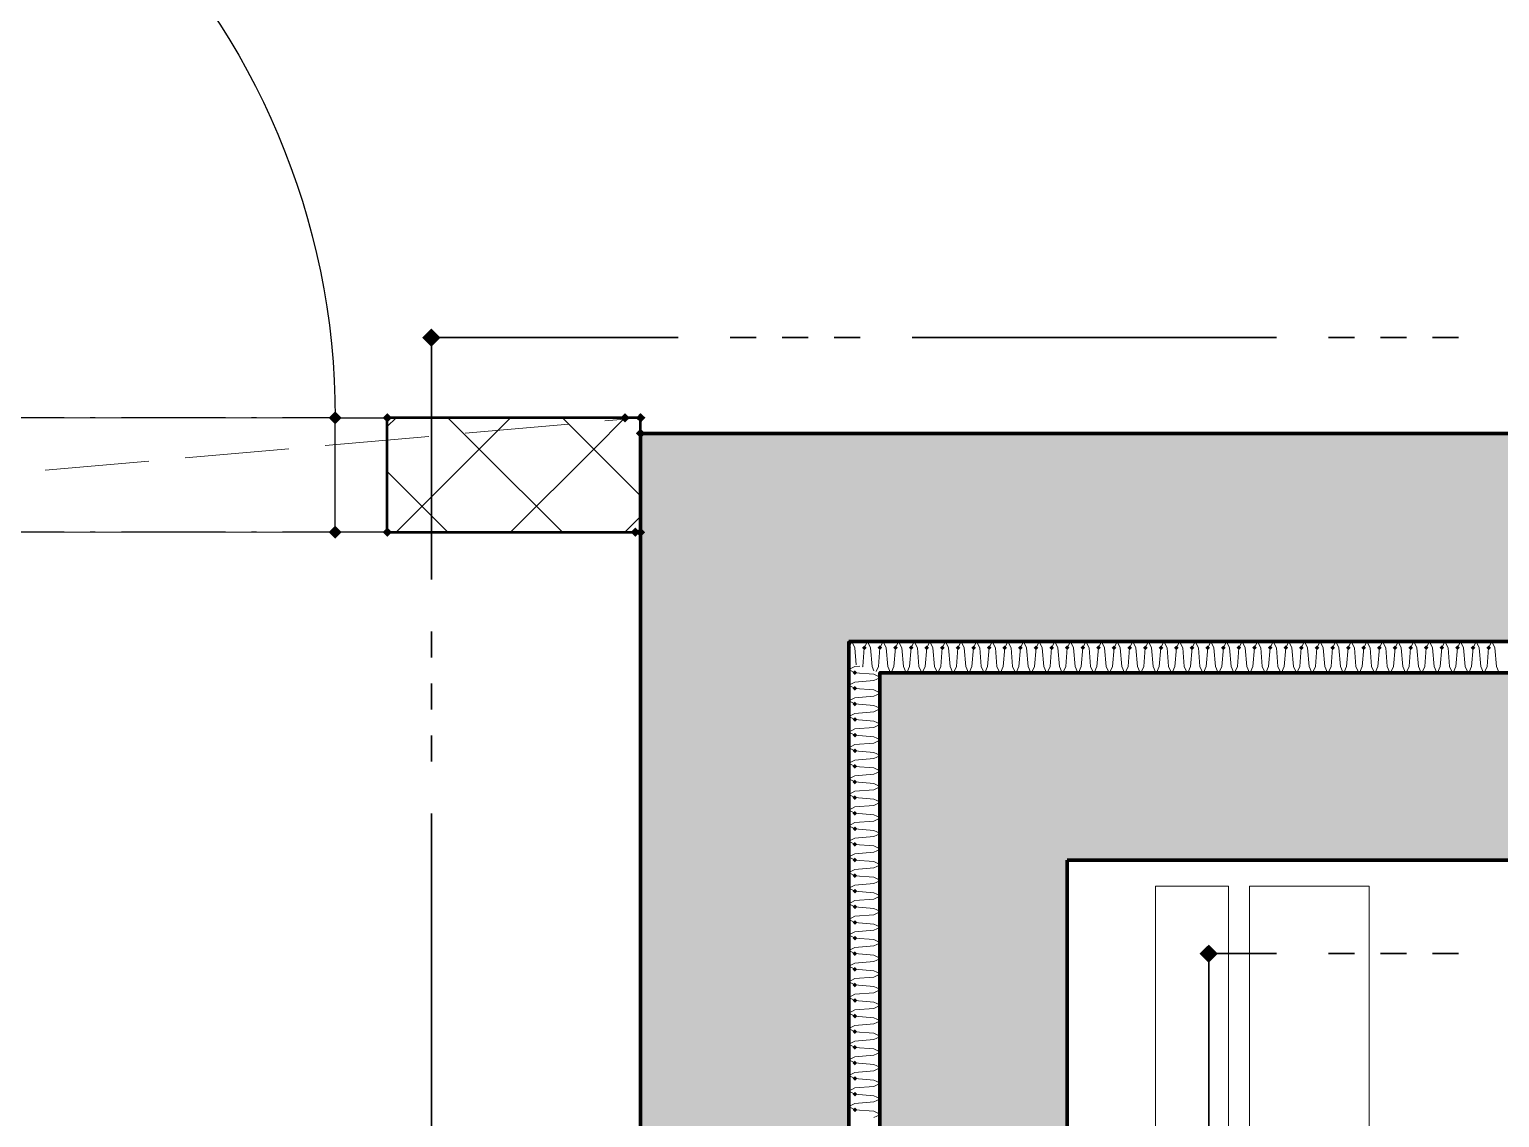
# Model space of a CAD drawing. Header units: millimetres. Extents: x 0 to 594, y 0 to 420.
# Drawn here: x 95.36 to 109.84, y 198.73 to 209.45 of the extents above; entities that cross this region are included whole.
import ezdxf

# ---------------------------------------------------------------- set-up
doc = ezdxf.new("R2010")
doc.units = ezdxf.units.MM
doc.header["$LTSCALE"] = 8
for name, color, linetype in [('PDF_Dvere', 7, 'Continuous'), ('PDF_Pozarni useky', 7, 'Continuous'), ('PDF_Preklady', 7, 'Continuous'), ('PDF_Pricky zdene', 7, 'Continuous'), ('PDF_Steny obvodove nosne', 7, 'Continuous'), ('PDF_Steny sendvic', 7, 'Continuous'), ('PDF_Steny vnitrni', 7, 'Continuous'), ('PDF_Vytah', 7, 'Continuous')]:
    doc.layers.add(name, color=color, linetype=linetype)

msp = doc.modelspace()

# ---------------------------------------------------------------- linework, layer by layer
at = {"layer": 'PDF_Dvere', "lineweight": 25}
msp.add_lwpolyline([(91.243, 205.621), (91.197, 205.621), (91.197, 212.796, -0.414213), (98.372, 205.621), (97.854, 205.621)], format="xyb", dxfattribs=at)
for points in [[(95.702, 205.621), (94.677, 205.621)], [(96.009, 205.621), (95.958, 205.621)], [(97.291, 205.621), (96.266, 205.621)], [(97.598, 205.621), (97.547, 205.621)], [(95.702, 204.494), (94.677, 204.494)], [(96.009, 204.494), (95.958, 204.494)], [(97.291, 204.494), (96.266, 204.494)], [(97.598, 204.494), (97.547, 204.494)], [(98.372, 204.494), (97.854, 204.494)]]:
    msp.add_lwpolyline(points, dxfattribs=at)
msp.add_lwpolyline([(98.885, 204.494), (98.372, 204.494), (98.372, 205.621), (98.885, 205.621)], close=True, dxfattribs=at)
at = {"layer": 'PDF_Dvere', "lineweight": 25, "transparency": 33554559}
for points in [[(98.436, 205.621), (98.372, 205.557), (98.372, 205.685), (98.308, 205.621)], [(98.436, 204.494), (98.372, 204.43), (98.372, 204.558), (98.308, 204.494)]]:
    msp.add_solid(points, dxfattribs=at)
at = {"layer": 'PDF_Pozarni useky', "lineweight": 35}
for points in [[(99.319, 204.03), (99.319, 206.411), (101.749, 206.411)], [(102.518, 206.411), (102.262, 206.411)], [(103.031, 206.411), (102.774, 206.411)], [(103.543, 206.411), (103.287, 206.411)], [(107.643, 206.411), (104.056, 206.411)], [(108.412, 206.411), (108.156, 206.411)], [(108.924, 206.411), (108.668, 206.411)], [(109.437, 206.411), (109.181, 206.411)], [(99.319, 203.261), (99.319, 203.518)], [(99.319, 202.749), (99.319, 203.005)], [(99.319, 202.236), (99.319, 202.493)], [(99.319, 198.137), (99.319, 201.724)], [(107.643, 200.343), (106.976, 200.343)], [(106.976, 198.137), (106.976, 200.343)], [(108.412, 200.343), (108.156, 200.343)], [(108.924, 200.343), (108.668, 200.343)], [(109.437, 200.343), (109.181, 200.343)]]:
    msp.add_lwpolyline(points, dxfattribs=at)
at = {"layer": 'PDF_Pozarni useky', "lineweight": 35, "transparency": 33554559}
for points in [[(99.319, 206.321), (99.23, 206.411), (99.409, 206.411), (99.319, 206.5)], [(99.409, 206.411), (99.319, 206.321), (99.319, 206.5), (99.23, 206.411)], [(107.066, 200.343), (106.976, 200.253), (106.976, 200.432), (106.886, 200.343)], [(106.976, 200.253), (106.886, 200.343), (107.066, 200.343), (106.976, 200.432)]]:
    msp.add_solid(points, dxfattribs=at)
at = {"layer": 'PDF_Preklady', "lineweight": 18}
for points in [[(96.573, 205.621), (95.548, 205.621)], [(97.957, 205.621), (96.932, 205.621)], [(98.885, 205.621), (98.316, 205.621)], [(99.341, 205.621), (98.885, 205.621)], [(99.651, 205.469), (100.672, 205.559)], [(100.724, 205.621), (99.699, 205.621)], [(101.029, 205.591), (101.38, 205.621)], [(101.226, 205.621), (101.083, 205.621)], [(101.38, 205.621), (101.226, 205.621)], [(101.38, 205.468), (101.38, 205.621)], [(98.272, 205.348), (99.293, 205.438)], [(101.38, 204.748), (101.38, 205.468)], [(95.516, 205.105), (96.537, 205.195)], [(96.894, 205.227), (97.915, 205.316)], [(96.573, 204.494), (95.548, 204.494)], [(97.957, 204.494), (96.932, 204.494)], [(98.885, 204.494), (98.316, 204.494)], [(99.341, 204.494), (98.885, 204.494)], [(100.724, 204.494), (99.699, 204.494)], [(101.328, 204.494), (101.083, 204.494)], [(101.38, 204.494), (101.328, 204.494)]]:
    msp.add_lwpolyline(points, dxfattribs=at)
at = {"layer": 'PDF_Preklady', "lineweight": 18, "transparency": 33554559}
for points in [[(98.931, 205.621), (98.885, 205.575), (98.885, 205.667), (98.839, 205.621)], [(98.931, 205.621), (98.885, 205.575), (98.885, 205.667), (98.839, 205.621)], [(101.272, 205.621), (101.226, 205.575), (101.226, 205.667), (101.18, 205.621)], [(101.272, 205.621), (101.226, 205.575), (101.226, 205.667), (101.18, 205.621)], [(101.334, 205.617), (101.376, 205.667), (101.384, 205.575), (101.426, 205.625)], [(101.38, 205.575), (101.334, 205.621), (101.426, 205.621), (101.38, 205.667)], [(101.426, 205.621), (101.38, 205.575), (101.38, 205.667), (101.334, 205.621)], [(101.38, 205.421), (101.334, 205.468), (101.426, 205.468), (101.38, 205.514)], [(101.38, 205.421), (101.334, 205.468), (101.426, 205.468), (101.38, 205.514)], [(98.931, 204.494), (98.885, 204.448), (98.885, 204.54), (98.839, 204.494)], [(98.931, 204.494), (98.885, 204.448), (98.885, 204.54), (98.839, 204.494)], [(101.375, 204.494), (101.328, 204.448), (101.328, 204.54), (101.282, 204.494)], [(101.375, 204.494), (101.328, 204.448), (101.328, 204.54), (101.282, 204.494)], [(101.426, 204.494), (101.38, 204.448), (101.38, 204.54), (101.334, 204.494)], [(101.38, 204.448), (101.334, 204.494), (101.426, 204.494), (101.38, 204.54)]]:
    msp.add_solid(points, dxfattribs=at)
at = {"layer": 'PDF_Pricky zdene', "lineweight": 9}
for points in [[(98.971, 205.621), (98.885, 205.535)], [(100.098, 205.621), (99.791, 205.314), (98.971, 204.494)], [(100.611, 204.494), (99.791, 205.314), (99.483, 205.621)], [(101.226, 205.621), (100.918, 205.314), (100.098, 204.494)], [(101.38, 204.853), (100.918, 205.314), (100.611, 205.621)], [(99.483, 204.494), (98.885, 205.093)], [(101.38, 204.648), (101.226, 204.494)]]:
    msp.add_lwpolyline(points, dxfattribs=at)
at = {"layer": 'PDF_Pricky zdene', "lineweight": 50}
for points in [[(98.885, 204.494), (98.885, 205.621)], [(98.885, 204.494), (101.328, 204.494), (101.38, 204.494), (101.38, 205.468), (101.38, 205.621), (101.226, 205.621), (98.885, 205.621)]]:
    msp.add_lwpolyline(points, dxfattribs=at)
at = {"layer": 'PDF_Steny obvodove nosne', "lineweight": 70}
for points in [[(103.43, 203.418), (128.029, 203.418), (128.029, 205.468), (125.006, 205.468), (122.238, 205.468), (101.38, 205.468), (101.38, 204.494), (101.38, 203.418)], [(101.38, 203.418), (101.38, 192.86), (101.38, 191.374), (101.38, 182.2)], [(103.43, 182.2), (103.43, 182.405), (103.43, 203.213), (103.43, 203.418)]]:
    msp.add_lwpolyline(points, dxfattribs=at)
at = {"layer": 'PDF_Steny obvodove nosne', "color": 9, "lineweight": 9, "true_color": 0xc0c0c0, "transparency": 33554559}
for points in [[(128.029, 205.468), (101.38, 205.468), (128.029, 203.418), (101.38, 203.418)], [(101.38, 203.418), (101.38, 182.2), (103.43, 203.418), (103.43, 182.2)]]:
    msp.add_solid(points, dxfattribs=at)
at = {"layer": 'PDF_Steny sendvic', "lineweight": 9}
for points in [[(103.46, 203.418), (103.43, 203.356)], [(103.491, 203.356), (103.46, 203.418), (103.46, 203.418)], [(103.491, 203.356), (103.505, 203.187)], [(103.568, 203.172), (103.583, 203.356)], [(103.614, 203.418), (103.583, 203.356)], [(103.645, 203.356), (103.614, 203.418)], [(103.645, 203.356), (103.66, 203.172)], [(103.7, 203.123), (103.722, 203.172), (103.737, 203.356)], [(103.768, 203.418), (103.737, 203.356)], [(103.799, 203.356), (103.768, 203.418)], [(103.799, 203.356), (103.814, 203.172)], [(103.876, 203.172), (103.891, 203.356)], [(103.922, 203.418), (103.891, 203.356)], [(103.952, 203.356), (103.922, 203.418)], [(103.952, 203.356), (103.968, 203.172)], [(104.029, 203.172), (104.045, 203.356)], [(104.075, 203.418), (104.045, 203.356)], [(104.106, 203.356), (104.075, 203.418)], [(104.106, 203.356), (104.121, 203.172)], [(104.155, 203.11), (104.183, 203.172), (104.198, 203.356)], [(104.229, 203.418), (104.198, 203.356)], [(104.26, 203.356), (104.229, 203.418)], [(104.26, 203.356), (104.275, 203.172)], [(104.337, 203.172), (104.352, 203.356)], [(104.383, 203.418), (104.352, 203.356)], [(104.414, 203.356), (104.383, 203.418)], [(104.414, 203.356), (104.429, 203.172)], [(104.491, 203.172), (104.506, 203.356)], [(104.537, 203.418), (104.506, 203.356)], [(104.567, 203.356), (104.537, 203.418)], [(104.567, 203.356), (104.583, 203.172)], [(104.644, 203.172), (104.66, 203.356)], [(104.69, 203.418), (104.66, 203.356)], [(104.721, 203.356), (104.69, 203.418)], [(104.721, 203.356), (104.736, 203.172)], [(104.798, 203.172), (104.813, 203.356)], [(104.844, 203.418), (104.813, 203.356)], [(104.875, 203.356), (104.844, 203.418)], [(104.875, 203.356), (104.89, 203.172)], [(104.952, 203.172), (104.967, 203.356)], [(104.998, 203.418), (104.967, 203.356)], [(105.029, 203.356), (104.998, 203.418)], [(105.029, 203.356), (105.044, 203.172)], [(105.106, 203.172), (105.121, 203.356)], [(105.152, 203.418), (105.121, 203.356)], [(105.182, 203.356), (105.152, 203.418)], [(105.182, 203.356), (105.198, 203.172)], [(105.259, 203.172), (105.275, 203.356)], [(105.305, 203.418), (105.275, 203.356)], [(105.336, 203.356), (105.305, 203.418)], [(105.336, 203.356), (105.351, 203.172)], [(105.413, 203.172), (105.428, 203.356)], [(105.459, 203.418), (105.428, 203.356)], [(105.49, 203.356), (105.459, 203.418)], [(105.49, 203.356), (105.505, 203.172)], [(105.567, 203.172), (105.582, 203.356)], [(105.613, 203.418), (105.582, 203.356)], [(105.644, 203.356), (105.613, 203.418)], [(105.644, 203.356), (105.659, 203.172)], [(105.721, 203.172), (105.736, 203.356)], [(105.767, 203.418), (105.736, 203.356)], [(105.797, 203.356), (105.767, 203.418)], [(105.797, 203.356), (105.813, 203.172)], [(105.874, 203.172), (105.89, 203.356)], [(105.92, 203.418), (105.89, 203.356)], [(105.951, 203.356), (105.92, 203.418)], [(105.951, 203.356), (105.966, 203.172)], [(106.028, 203.172), (106.043, 203.356)], [(106.074, 203.418), (106.043, 203.356)], [(106.105, 203.356), (106.074, 203.418)], [(106.105, 203.356), (106.12, 203.172)], [(106.182, 203.172), (106.197, 203.356)], [(106.228, 203.418), (106.197, 203.356)], [(106.259, 203.356), (106.228, 203.418)], [(106.259, 203.356), (106.274, 203.172)], [(106.336, 203.172), (106.351, 203.356)], [(106.382, 203.418), (106.351, 203.356)], [(106.412, 203.356), (106.382, 203.418)], [(106.412, 203.356), (106.428, 203.172)], [(106.489, 203.172), (106.505, 203.356)], [(106.535, 203.418), (106.505, 203.356)], [(106.566, 203.356), (106.535, 203.418)], [(106.566, 203.356), (106.581, 203.172)], [(106.643, 203.172), (106.658, 203.356)], [(106.689, 203.418), (106.658, 203.356)], [(106.72, 203.356), (106.689, 203.418)], [(106.72, 203.356), (106.735, 203.172)], [(106.797, 203.172), (106.812, 203.356)], [(106.843, 203.418), (106.812, 203.356)], [(106.874, 203.356), (106.843, 203.418)], [(106.874, 203.356), (106.889, 203.172)], [(106.951, 203.172), (106.966, 203.356)], [(106.997, 203.418), (106.966, 203.356)], [(107.027, 203.356), (106.997, 203.418)], [(107.027, 203.356), (107.043, 203.172)], [(107.104, 203.172), (107.12, 203.356)], [(107.15, 203.418), (107.12, 203.356)], [(107.181, 203.356), (107.15, 203.418)], [(107.181, 203.356), (107.196, 203.172)], [(107.258, 203.172), (107.273, 203.356)], [(107.304, 203.418), (107.273, 203.356)], [(107.335, 203.356), (107.304, 203.418)], [(107.335, 203.356), (107.35, 203.172)], [(107.412, 203.172), (107.427, 203.356)], [(107.458, 203.418), (107.427, 203.356)], [(107.489, 203.356), (107.458, 203.418)], [(107.489, 203.356), (107.504, 203.172)], [(107.538, 203.11), (107.566, 203.172), (107.581, 203.356)], [(107.612, 203.418), (107.581, 203.356)], [(107.642, 203.356), (107.612, 203.418)], [(107.642, 203.356), (107.658, 203.172)], [(107.719, 203.172), (107.735, 203.356)], [(107.765, 203.418), (107.735, 203.356)], [(107.796, 203.356), (107.765, 203.418)], [(107.796, 203.356), (107.811, 203.172)], [(107.873, 203.172), (107.888, 203.356)], [(107.919, 203.418), (107.888, 203.356)], [(107.95, 203.356), (107.919, 203.418)], [(107.95, 203.356), (107.965, 203.172)], [(108.027, 203.172), (108.042, 203.356)], [(108.073, 203.418), (108.042, 203.356)], [(108.104, 203.356), (108.073, 203.418)], [(108.104, 203.356), (108.119, 203.172)], [(108.181, 203.172), (108.196, 203.356)], [(108.227, 203.418), (108.196, 203.356)], [(108.257, 203.356), (108.227, 203.418)], [(108.257, 203.356), (108.273, 203.172)], [(108.334, 203.172), (108.35, 203.356)], [(108.38, 203.418), (108.35, 203.356)], [(108.411, 203.356), (108.38, 203.418)], [(108.411, 203.356), (108.426, 203.172)], [(108.488, 203.172), (108.503, 203.356)], [(108.534, 203.418), (108.503, 203.356)], [(108.565, 203.356), (108.534, 203.418)], [(108.565, 203.356), (108.58, 203.172)], [(108.642, 203.172), (108.657, 203.356)], [(108.688, 203.418), (108.657, 203.356)], [(108.719, 203.356), (108.688, 203.418)], [(108.719, 203.356), (108.734, 203.172)], [(108.796, 203.172), (108.811, 203.356)], [(108.842, 203.418), (108.811, 203.356)], [(108.872, 203.356), (108.842, 203.418)], [(108.872, 203.356), (108.888, 203.172)], [(108.949, 203.172), (108.965, 203.356)], [(108.995, 203.418), (108.965, 203.356)], [(109.026, 203.356), (108.995, 203.418)], [(109.026, 203.356), (109.041, 203.172)], [(109.103, 203.172), (109.118, 203.356)], [(109.149, 203.418), (109.118, 203.356)], [(109.18, 203.356), (109.149, 203.418)], [(109.18, 203.356), (109.195, 203.172)], [(109.257, 203.172), (109.272, 203.356)], [(109.303, 203.418), (109.272, 203.356)], [(109.334, 203.356), (109.303, 203.418)], [(109.334, 203.356), (109.349, 203.172)], [(109.411, 203.172), (109.426, 203.356)], [(109.457, 203.418), (109.426, 203.356)], [(109.487, 203.356), (109.457, 203.418)], [(109.487, 203.356), (109.503, 203.172), (109.53, 203.11)], [(109.564, 203.172), (109.58, 203.356)], [(109.61, 203.418), (109.58, 203.356)], [(109.641, 203.356), (109.61, 203.418)], [(109.641, 203.356), (109.656, 203.172)], [(109.718, 203.172), (109.733, 203.356)], [(109.764, 203.418), (109.733, 203.356)], [(109.795, 203.356), (109.764, 203.418)], [(109.795, 203.356), (109.81, 203.172)], [(103.491, 203.172), (103.43, 203.141)], [(103.491, 203.172), (103.54, 203.176)], [(103.566, 203.167), (103.568, 203.172)], [(103.568, 203.172), (103.568, 203.172)], [(103.66, 203.172), (103.679, 203.129)], [(103.722, 203.172), (103.722, 203.172)], [(103.814, 203.172), (103.842, 203.11)], [(103.848, 203.11), (103.876, 203.172)], [(103.876, 203.172), (103.876, 203.172)], [(103.968, 203.172), (103.995, 203.11)], [(104.002, 203.11), (104.029, 203.172)], [(104.029, 203.172), (104.029, 203.172)], [(104.121, 203.172), (104.149, 203.11)], [(104.183, 203.172), (104.183, 203.172)], [(104.275, 203.172), (104.303, 203.11)], [(104.309, 203.11), (104.337, 203.172)], [(104.337, 203.172), (104.337, 203.172)], [(104.429, 203.172), (104.457, 203.11)], [(104.463, 203.11), (104.491, 203.172)], [(104.491, 203.172), (104.491, 203.172)], [(104.583, 203.172), (104.61, 203.11)], [(104.617, 203.11), (104.644, 203.172)], [(104.644, 203.172), (104.644, 203.172)], [(104.736, 203.172), (104.764, 203.11)], [(104.77, 203.11), (104.798, 203.172)], [(104.798, 203.172), (104.798, 203.172)], [(104.89, 203.172), (104.918, 203.11)], [(104.924, 203.11), (104.952, 203.172)], [(104.952, 203.172), (104.952, 203.172)], [(105.044, 203.172), (105.072, 203.11)], [(105.078, 203.11), (105.106, 203.172)], [(105.106, 203.172), (105.106, 203.172)], [(105.198, 203.172), (105.225, 203.11)], [(105.232, 203.11), (105.259, 203.172)], [(105.259, 203.172), (105.259, 203.172)], [(105.351, 203.172), (105.379, 203.11)], [(105.385, 203.11), (105.413, 203.172)], [(105.413, 203.172), (105.413, 203.172)], [(105.505, 203.172), (105.533, 203.11)], [(105.539, 203.11), (105.567, 203.172)], [(105.567, 203.172), (105.567, 203.172)], [(105.659, 203.172), (105.687, 203.11)], [(105.693, 203.11), (105.721, 203.172)], [(105.721, 203.172), (105.721, 203.172)], [(105.813, 203.172), (105.84, 203.11)], [(105.847, 203.11), (105.874, 203.172)], [(105.874, 203.172), (105.874, 203.172)], [(105.966, 203.172), (105.994, 203.11)], [(106, 203.11), (106.028, 203.172)], [(106.028, 203.172), (106.028, 203.172)], [(106.12, 203.172), (106.148, 203.11)], [(106.154, 203.11), (106.182, 203.172)], [(106.182, 203.172), (106.182, 203.172)], [(106.182, 203.172), (106.182, 203.172)], [(106.274, 203.172), (106.302, 203.11)], [(106.308, 203.11), (106.336, 203.172)], [(106.336, 203.172), (106.336, 203.172)], [(106.428, 203.172), (106.455, 203.11)], [(106.462, 203.11), (106.489, 203.172)], [(106.489, 203.172), (106.489, 203.172)], [(106.581, 203.172), (106.609, 203.11)], [(106.615, 203.11), (106.643, 203.172)], [(106.643, 203.172), (106.643, 203.172)], [(106.735, 203.172), (106.763, 203.11)], [(106.769, 203.11), (106.797, 203.172)], [(106.797, 203.172), (106.797, 203.172)], [(106.889, 203.172), (106.917, 203.11)], [(106.923, 203.11), (106.951, 203.172)], [(106.951, 203.172), (106.951, 203.172)], [(107.043, 203.172), (107.07, 203.11)], [(107.077, 203.11), (107.104, 203.172)], [(107.104, 203.172), (107.104, 203.172)], [(107.196, 203.172), (107.224, 203.11)], [(107.23, 203.11), (107.258, 203.172)], [(107.258, 203.172), (107.258, 203.172)], [(107.35, 203.172), (107.378, 203.11)], [(107.384, 203.11), (107.412, 203.172)], [(107.412, 203.172), (107.412, 203.172)], [(107.504, 203.172), (107.531, 203.11)], [(107.566, 203.172), (107.566, 203.172)], [(107.658, 203.172), (107.685, 203.11)], [(107.692, 203.11), (107.719, 203.172)], [(107.719, 203.172), (107.719, 203.172)], [(107.811, 203.172), (107.839, 203.11)], [(107.845, 203.11), (107.873, 203.172)], [(107.873, 203.172), (107.873, 203.172)], [(107.965, 203.172), (107.993, 203.11)], [(107.999, 203.11), (108.027, 203.172)], [(108.027, 203.172), (108.027, 203.172)], [(108.119, 203.172), (108.146, 203.11)], [(108.153, 203.11), (108.181, 203.172)], [(108.181, 203.172), (108.181, 203.172)], [(108.273, 203.172), (108.3, 203.11)], [(108.307, 203.11), (108.334, 203.172)], [(108.334, 203.172), (108.334, 203.172)], [(108.426, 203.172), (108.454, 203.11)], [(108.46, 203.11), (108.488, 203.172)], [(108.488, 203.172), (108.488, 203.172)], [(108.58, 203.172), (108.608, 203.11)], [(108.614, 203.11), (108.642, 203.172)], [(108.642, 203.172), (108.642, 203.172)], [(108.734, 203.172), (108.761, 203.11)], [(108.768, 203.11), (108.796, 203.172)], [(108.796, 203.172), (108.796, 203.172)], [(108.888, 203.172), (108.915, 203.11)], [(108.922, 203.11), (108.949, 203.172)], [(108.949, 203.172), (108.949, 203.172)], [(109.041, 203.172), (109.069, 203.11)], [(109.075, 203.11), (109.103, 203.172)], [(109.103, 203.172), (109.103, 203.172)], [(109.195, 203.172), (109.223, 203.11)], [(109.229, 203.11), (109.257, 203.172)], [(109.257, 203.172), (109.257, 203.172)], [(109.349, 203.172), (109.376, 203.11)], [(109.383, 203.11), (109.411, 203.172)], [(109.411, 203.172), (109.411, 203.172)], [(109.537, 203.11), (109.564, 203.172)], [(109.564, 203.172), (109.564, 203.172)], [(109.656, 203.172), (109.684, 203.11)], [(109.69, 203.11), (109.718, 203.172)], [(109.718, 203.172), (109.718, 203.172)], [(109.81, 203.172), (109.838, 203.11)], [(103.43, 203.141), (103.491, 203.11)], [(103.676, 203.095), (103.491, 203.11)], [(103.491, 203.018), (103.676, 203.033)], [(103.676, 203.095), (103.676, 203.095)], [(103.737, 203.067), (103.676, 203.095)], [(103.676, 203.033), (103.737, 203.061)], [(103.491, 203.018), (103.43, 202.987)], [(103.43, 202.987), (103.491, 202.956)], [(103.676, 202.941), (103.491, 202.956)], [(103.491, 202.864), (103.676, 202.879)], [(103.676, 202.941), (103.676, 202.941)], [(103.737, 202.913), (103.676, 202.941)], [(103.676, 202.879), (103.737, 202.907)], [(103.491, 202.864), (103.43, 202.833)], [(103.43, 202.833), (103.491, 202.803)], [(103.676, 202.787), (103.491, 202.803)], [(103.676, 202.787), (103.676, 202.787)], [(103.737, 202.76), (103.676, 202.787)], [(103.676, 202.726), (103.737, 202.753)], [(103.491, 202.71), (103.43, 202.68)], [(103.43, 202.68), (103.491, 202.649)], [(103.491, 202.71), (103.676, 202.726)], [(103.676, 202.634), (103.491, 202.649)], [(103.676, 202.634), (103.676, 202.634)], [(103.737, 202.606), (103.676, 202.634)], [(103.676, 202.572), (103.737, 202.6)], [(103.491, 202.557), (103.43, 202.526)], [(103.43, 202.526), (103.491, 202.495)], [(103.491, 202.557), (103.676, 202.572)], [(103.676, 202.48), (103.491, 202.495)], [(103.676, 202.48), (103.676, 202.48)], [(103.737, 202.452), (103.676, 202.48)], [(103.676, 202.418), (103.737, 202.446)], [(103.491, 202.403), (103.43, 202.372)], [(103.43, 202.372), (103.491, 202.341)], [(103.491, 202.403), (103.676, 202.418)], [(103.676, 202.326), (103.491, 202.341)], [(103.676, 202.326), (103.676, 202.326)], [(103.737, 202.298), (103.676, 202.326)], [(103.491, 202.249), (103.43, 202.218)], [(103.43, 202.218), (103.491, 202.188)], [(103.491, 202.249), (103.676, 202.264)], [(103.676, 202.172), (103.491, 202.188)], [(103.676, 202.264), (103.737, 202.292)], [(103.676, 202.172), (103.676, 202.172)], [(103.737, 202.145), (103.676, 202.172)], [(103.491, 202.095), (103.43, 202.065)], [(103.43, 202.065), (103.491, 202.034)], [(103.491, 202.095), (103.676, 202.111)], [(103.676, 202.019), (103.491, 202.034)], [(103.676, 202.111), (103.737, 202.138)], [(103.676, 202.019), (103.676, 202.019)], [(103.737, 201.991), (103.676, 202.019)], [(103.491, 201.942), (103.43, 201.911)], [(103.43, 201.911), (103.491, 201.88)], [(103.491, 201.942), (103.676, 201.957)], [(103.676, 201.865), (103.491, 201.88)], [(103.676, 201.957), (103.737, 201.985)], [(103.676, 201.865), (103.676, 201.865)], [(103.737, 201.837), (103.676, 201.865)], [(103.491, 201.788), (103.43, 201.757)], [(103.43, 201.757), (103.491, 201.726)], [(103.491, 201.788), (103.676, 201.803)], [(103.676, 201.711), (103.491, 201.726)], [(103.676, 201.803), (103.737, 201.831)], [(103.491, 201.634), (103.43, 201.603)], [(103.43, 201.603), (103.491, 201.573)], [(103.491, 201.634), (103.676, 201.649)], [(103.676, 201.711), (103.676, 201.711)], [(103.737, 201.683), (103.676, 201.711)], [(103.676, 201.649), (103.737, 201.677)], [(103.676, 201.496), (103.491, 201.48), (103.43, 201.45)], [(103.43, 201.45), (103.491, 201.419)], [(103.676, 201.557), (103.491, 201.573)], [(103.676, 201.557), (103.676, 201.557)], [(103.737, 201.53), (103.676, 201.557)], [(103.676, 201.496), (103.737, 201.523)], [(103.676, 201.342), (103.491, 201.327), (103.43, 201.296)], [(103.43, 201.296), (103.491, 201.265)], [(103.676, 201.404), (103.491, 201.419)], [(103.676, 201.404), (103.676, 201.404)], [(103.676, 201.404), (103.676, 201.404)], [(103.737, 201.376), (103.676, 201.404)], [(103.676, 201.342), (103.737, 201.37)], [(103.491, 201.173), (103.43, 201.142)], [(103.43, 201.142), (103.491, 201.111)], [(103.676, 201.25), (103.491, 201.265)], [(103.491, 201.173), (103.676, 201.188)], [(103.676, 201.25), (103.676, 201.25)], [(103.737, 201.222), (103.676, 201.25)], [(103.676, 201.188), (103.737, 201.216)], [(103.491, 201.019), (103.43, 200.988)], [(103.676, 201.096), (103.491, 201.111)], [(103.491, 201.019), (103.676, 201.034)], [(103.676, 201.096), (103.676, 201.096)], [(103.737, 201.068), (103.676, 201.096)], [(103.676, 201.034), (103.737, 201.062)], [(103.43, 200.988), (103.491, 200.958)], [(103.491, 200.865), (103.43, 200.835)], [(103.676, 200.942), (103.491, 200.958)], [(103.491, 200.865), (103.676, 200.881)], [(103.676, 200.942), (103.676, 200.942)], [(103.737, 200.915), (103.676, 200.942)], [(103.676, 200.881), (103.737, 200.908)], [(103.43, 200.835), (103.491, 200.804)], [(103.491, 200.712), (103.43, 200.681)], [(103.676, 200.789), (103.491, 200.804)], [(103.491, 200.712), (103.676, 200.727)], [(103.676, 200.789), (103.676, 200.789)], [(103.737, 200.761), (103.676, 200.789)], [(103.676, 200.727), (103.737, 200.755)], [(103.43, 200.681), (103.491, 200.65)], [(103.676, 200.635), (103.491, 200.65)], [(103.491, 200.558), (103.676, 200.573)], [(103.676, 200.635), (103.676, 200.635)], [(103.737, 200.607), (103.676, 200.635)], [(103.676, 200.573), (103.737, 200.601)], [(103.491, 200.558), (103.43, 200.527)], [(103.43, 200.527), (103.491, 200.496)], [(103.676, 200.419), (103.491, 200.404), (103.43, 200.373)], [(103.676, 200.481), (103.491, 200.496)], [(103.676, 200.481), (103.676, 200.481)], [(103.737, 200.453), (103.676, 200.481)], [(103.676, 200.419), (103.737, 200.447)], [(103.43, 200.373), (103.491, 200.343)], [(103.676, 200.327), (103.491, 200.343)], [(103.676, 200.327), (103.676, 200.327)], [(103.737, 200.3), (103.676, 200.327)], [(103.676, 200.266), (103.737, 200.293)], [(103.491, 200.25), (103.43, 200.22)], [(103.43, 200.22), (103.491, 200.189)], [(103.491, 200.25), (103.676, 200.266)], [(103.676, 200.174), (103.491, 200.189)], [(103.676, 200.174), (103.676, 200.174)], [(103.737, 200.146), (103.676, 200.174)], [(103.676, 200.112), (103.737, 200.14)], [(103.491, 200.097), (103.43, 200.066)], [(103.43, 200.066), (103.491, 200.035)], [(103.491, 200.097), (103.676, 200.112)], [(103.676, 200.02), (103.491, 200.035)], [(103.676, 200.02), (103.676, 200.02)], [(103.737, 199.992), (103.676, 200.02)], [(103.676, 199.958), (103.737, 199.986)], [(103.491, 199.943), (103.43, 199.912)], [(103.43, 199.912), (103.491, 199.881)], [(103.491, 199.943), (103.676, 199.958)], [(103.676, 199.866), (103.491, 199.881)], [(103.676, 199.866), (103.676, 199.866)], [(103.737, 199.839), (103.676, 199.866)], [(103.491, 199.789), (103.43, 199.758)], [(103.43, 199.758), (103.491, 199.728)], [(103.491, 199.789), (103.676, 199.804)], [(103.676, 199.712), (103.491, 199.728)], [(103.676, 199.804), (103.737, 199.832)], [(103.676, 199.712), (103.676, 199.712)], [(103.737, 199.685), (103.676, 199.712)], [(103.491, 199.635), (103.43, 199.605)], [(103.43, 199.605), (103.491, 199.574)], [(103.491, 199.635), (103.676, 199.651)], [(103.676, 199.559), (103.491, 199.574)], [(103.676, 199.651), (103.737, 199.678)], [(103.676, 199.559), (103.676, 199.559)], [(103.737, 199.531), (103.676, 199.559)], [(103.491, 199.482), (103.43, 199.451)], [(103.43, 199.451), (103.491, 199.42)], [(103.491, 199.482), (103.676, 199.497)], [(103.676, 199.405), (103.491, 199.42)], [(103.676, 199.497), (103.737, 199.525)], [(103.676, 199.405), (103.676, 199.405)], [(103.737, 199.377), (103.676, 199.405)], [(103.491, 199.328), (103.43, 199.297)], [(103.43, 199.297), (103.491, 199.266)], [(103.491, 199.328), (103.676, 199.343)], [(103.676, 199.251), (103.491, 199.266)], [(103.676, 199.343), (103.737, 199.371)], [(103.491, 199.174), (103.43, 199.143)], [(103.43, 199.143), (103.491, 199.113)], [(103.491, 199.174), (103.676, 199.189)], [(103.676, 199.097), (103.491, 199.113)], [(103.676, 199.251), (103.676, 199.251)], [(103.737, 199.224), (103.676, 199.251)], [(103.676, 199.189), (103.737, 199.217)], [(103.491, 199.02), (103.43, 198.99)], [(103.43, 198.99), (103.491, 198.959)], [(103.491, 199.02), (103.676, 199.036)], [(103.676, 199.097), (103.676, 199.097)], [(103.737, 199.07), (103.676, 199.097)], [(103.676, 199.036), (103.737, 199.063)], [(103.491, 198.867), (103.43, 198.836)], [(103.43, 198.836), (103.491, 198.805)], [(103.676, 198.944), (103.491, 198.959)], [(103.491, 198.867), (103.676, 198.882)], [(103.676, 198.944), (103.676, 198.944)], [(103.737, 198.916), (103.676, 198.944)], [(103.676, 198.882), (103.737, 198.91)], [(103.676, 198.79), (103.491, 198.805)], [(103.676, 198.79), (103.676, 198.79)], [(103.737, 198.762), (103.676, 198.79)], [(103.676, 198.728), (103.737, 198.756)]]:
    msp.add_lwpolyline(points, dxfattribs=at)
at = {"layer": 'PDF_Steny sendvic', "lineweight": 35}
for points in [[(103.43, 182.405), (103.43, 182.2), (125.979, 182.2), (128.029, 182.2), (128.081, 182.2), (128.081, 182.508), (128.029, 182.508), (105.582, 182.508), (103.737, 182.508), (103.737, 203.11), (105.582, 203.11), (128.029, 203.11), (128.081, 203.11), (128.081, 203.418), (128.029, 203.418), (103.43, 203.418), (103.43, 203.213)], [(103.43, 203.213), (103.43, 182.405)]]:
    msp.add_lwpolyline(points, dxfattribs=at)
at = {"layer": 'PDF_Steny sendvic', "lineweight": 9, "transparency": 33554559}
for points in [[(103.43, 203.379), (103.453, 203.356), (103.43, 203.333)], [(103.583, 203.333), (103.56, 203.356), (103.606, 203.356), (103.583, 203.379)], [(103.737, 203.333), (103.714, 203.356), (103.76, 203.356), (103.737, 203.379)], [(103.891, 203.333), (103.868, 203.356), (103.914, 203.356), (103.891, 203.379)], [(104.045, 203.333), (104.022, 203.356), (104.068, 203.356), (104.045, 203.379)], [(104.198, 203.333), (104.175, 203.356), (104.221, 203.356), (104.198, 203.379)], [(104.352, 203.333), (104.329, 203.356), (104.375, 203.356), (104.352, 203.379)], [(104.506, 203.333), (104.483, 203.356), (104.529, 203.356), (104.506, 203.379)], [(104.66, 203.333), (104.637, 203.356), (104.683, 203.356), (104.66, 203.379)], [(104.813, 203.333), (104.79, 203.356), (104.836, 203.356), (104.813, 203.379)], [(104.967, 203.333), (104.944, 203.356), (104.99, 203.356), (104.967, 203.379)], [(105.121, 203.333), (105.098, 203.356), (105.144, 203.356), (105.121, 203.379)], [(105.275, 203.333), (105.252, 203.356), (105.298, 203.356), (105.275, 203.379)], [(105.428, 203.333), (105.405, 203.356), (105.451, 203.356), (105.428, 203.379)], [(105.582, 203.333), (105.559, 203.356), (105.605, 203.356), (105.582, 203.379)], [(105.736, 203.333), (105.713, 203.356), (105.759, 203.356), (105.736, 203.379)], [(105.89, 203.333), (105.867, 203.356), (105.913, 203.356), (105.89, 203.379)], [(106.043, 203.333), (106.02, 203.356), (106.066, 203.356), (106.043, 203.379)], [(106.197, 203.333), (106.174, 203.356), (106.22, 203.356), (106.197, 203.379)], [(106.351, 203.333), (106.328, 203.356), (106.374, 203.356), (106.351, 203.379)], [(106.505, 203.333), (106.482, 203.356), (106.528, 203.356), (106.505, 203.379)], [(106.658, 203.333), (106.635, 203.356), (106.681, 203.356), (106.658, 203.379)], [(106.812, 203.333), (106.789, 203.356), (106.835, 203.356), (106.812, 203.379)], [(106.966, 203.333), (106.943, 203.356), (106.989, 203.356), (106.966, 203.379)], [(107.12, 203.333), (107.097, 203.356), (107.143, 203.356), (107.12, 203.379)], [(107.273, 203.333), (107.25, 203.356), (107.296, 203.356), (107.273, 203.379)], [(107.427, 203.333), (107.404, 203.356), (107.45, 203.356), (107.427, 203.379)], [(107.581, 203.333), (107.558, 203.356), (107.604, 203.356), (107.581, 203.379)], [(107.735, 203.333), (107.712, 203.356), (107.758, 203.356), (107.735, 203.379)], [(107.888, 203.333), (107.865, 203.356), (107.911, 203.356), (107.888, 203.379)], [(108.042, 203.333), (108.019, 203.356), (108.065, 203.356), (108.042, 203.379)], [(108.196, 203.333), (108.173, 203.356), (108.219, 203.356), (108.196, 203.379)], [(108.35, 203.333), (108.327, 203.356), (108.373, 203.356), (108.35, 203.379)], [(108.503, 203.333), (108.48, 203.356), (108.526, 203.356), (108.503, 203.379)], [(108.657, 203.333), (108.634, 203.356), (108.68, 203.356), (108.657, 203.379)], [(108.811, 203.333), (108.788, 203.356), (108.834, 203.356), (108.811, 203.379)], [(108.965, 203.333), (108.942, 203.356), (108.988, 203.356), (108.965, 203.379)], [(109.118, 203.333), (109.095, 203.356), (109.141, 203.356), (109.118, 203.379)], [(109.272, 203.333), (109.249, 203.356), (109.295, 203.356), (109.272, 203.379)], [(109.426, 203.333), (109.403, 203.356), (109.449, 203.356), (109.426, 203.379)], [(109.58, 203.333), (109.557, 203.356), (109.603, 203.356), (109.58, 203.379)], [(109.733, 203.333), (109.71, 203.356), (109.756, 203.356), (109.733, 203.379)], [(103.491, 203.087), (103.468, 203.11), (103.514, 203.11), (103.491, 203.133)], [(103.491, 202.933), (103.468, 202.956), (103.514, 202.956), (103.491, 202.979)], [(103.491, 202.78), (103.468, 202.803), (103.514, 202.803), (103.491, 202.826)], [(103.491, 202.626), (103.468, 202.649), (103.514, 202.649), (103.491, 202.672)], [(103.491, 202.472), (103.468, 202.495), (103.514, 202.495), (103.491, 202.518)], [(103.491, 202.318), (103.468, 202.341), (103.514, 202.341), (103.491, 202.364)], [(103.491, 202.165), (103.468, 202.188), (103.514, 202.188), (103.491, 202.211)], [(103.491, 202.011), (103.468, 202.034), (103.514, 202.034), (103.491, 202.057)], [(103.491, 201.857), (103.468, 201.88), (103.514, 201.88), (103.491, 201.903)], [(103.491, 201.703), (103.468, 201.726), (103.514, 201.726), (103.491, 201.749)], [(103.491, 201.55), (103.468, 201.573), (103.514, 201.573), (103.491, 201.596)], [(103.491, 201.396), (103.468, 201.419), (103.514, 201.419), (103.491, 201.442)], [(103.491, 201.242), (103.468, 201.265), (103.514, 201.265), (103.491, 201.288)], [(103.491, 201.088), (103.468, 201.111), (103.514, 201.111), (103.491, 201.134)], [(103.491, 200.935), (103.468, 200.958), (103.514, 200.958), (103.491, 200.981)], [(103.491, 200.781), (103.468, 200.804), (103.514, 200.804), (103.491, 200.827)], [(103.491, 200.627), (103.468, 200.65), (103.514, 200.65), (103.491, 200.673)], [(103.491, 200.473), (103.468, 200.496), (103.514, 200.496), (103.491, 200.519)], [(103.491, 200.32), (103.468, 200.343), (103.514, 200.343), (103.491, 200.366)], [(103.491, 200.166), (103.468, 200.189), (103.514, 200.189), (103.491, 200.212)], [(103.491, 200.012), (103.468, 200.035), (103.514, 200.035), (103.491, 200.058)], [(103.491, 199.858), (103.468, 199.881), (103.514, 199.881), (103.491, 199.904)], [(103.491, 199.705), (103.468, 199.728), (103.514, 199.728), (103.491, 199.751)], [(103.491, 199.551), (103.468, 199.574), (103.514, 199.574), (103.491, 199.597)], [(103.491, 199.397), (103.468, 199.42), (103.514, 199.42), (103.491, 199.443)], [(103.491, 199.243), (103.468, 199.266), (103.514, 199.266), (103.491, 199.289)], [(103.491, 199.09), (103.468, 199.113), (103.514, 199.113), (103.491, 199.136)], [(103.491, 198.936), (103.468, 198.959), (103.514, 198.959), (103.491, 198.982)], [(103.491, 198.782), (103.468, 198.805), (103.514, 198.805), (103.491, 198.828)]]:
    msp.add_solid(points, dxfattribs=at)
at = {"layer": 'PDF_Steny vnitrni', "lineweight": 70}
for points in [[(105.582, 203.11), (103.737, 203.11), (103.737, 182.508), (105.582, 182.508)], [(128.029, 201.265), (128.029, 203.11), (105.582, 203.11)], [(105.582, 201.265), (126.184, 201.265)], [(105.582, 184.353), (105.582, 201.265)]]:
    msp.add_lwpolyline(points, dxfattribs=at)
at = {"layer": 'PDF_Steny vnitrni', "color": 9, "lineweight": 9, "true_color": 0xc0c0c0, "transparency": 33554559}
for points in [[(103.737, 203.11), (103.737, 182.508), (105.582, 203.11), (105.582, 182.508)], [(128.029, 203.11), (105.582, 203.11), (128.029, 201.265), (105.582, 201.265)]]:
    msp.add_solid(points, dxfattribs=at)
at = {"layer": 'PDF_Vytah', "lineweight": 9}
for points in [[(105.582, 200.753), (105.582, 201.265), (105.992, 201.265)], [(106.453, 197.216), (106.453, 201.009), (107.171, 201.009), (107.171, 187.428)], [(109.067, 188.453), (108.555, 188.453), (107.376, 188.453), (107.376, 188.709), (107.53, 188.709), (107.53, 192.86), (107.376, 192.86), (107.376, 193.116), (107.837, 193.116), (107.837, 188.453), (107.376, 188.453), (107.376, 201.009), (108.555, 201.009), (108.555, 198.703), (108.555, 196.909), (108.298, 196.909), (108.298, 196.653), (109.067, 196.653)]]:
    msp.add_lwpolyline(points, dxfattribs=at)

doc.saveas('drawing.dxf')
